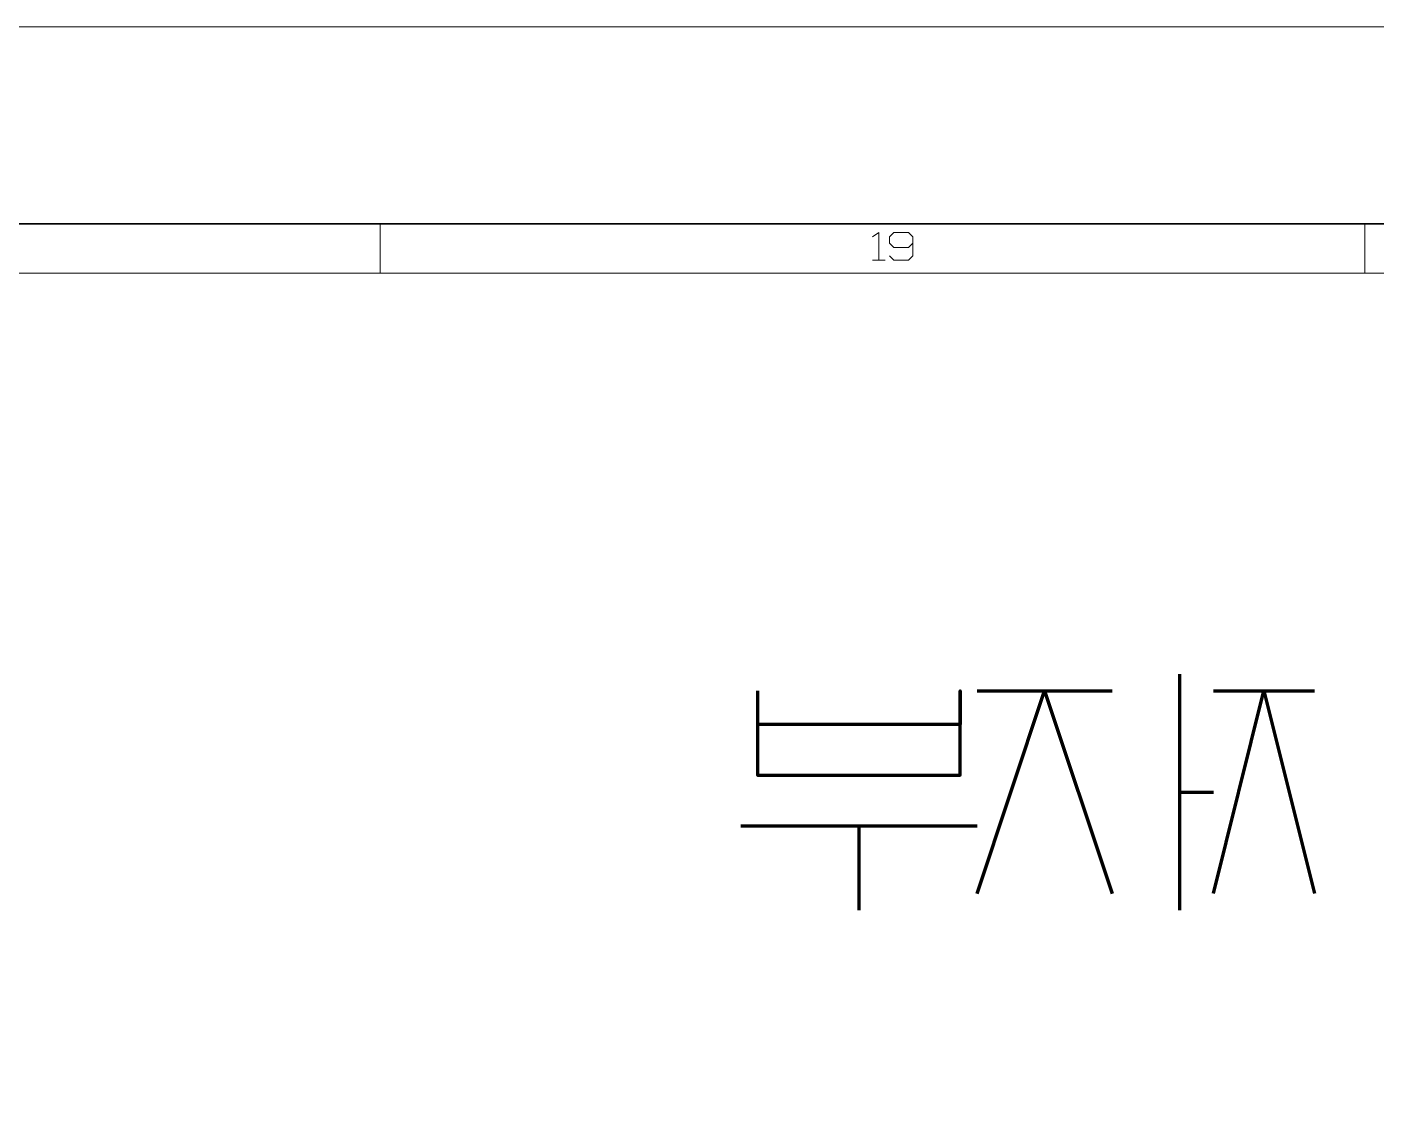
# Model space of a CAD drawing. Header units: millimetres. Extents: x 0 to 174, y 0 to 33.
# Drawn here: x 70.24 to 75.64, y 28.82 to 33.11 of the extents above; entities that cross this region are included whole.
import ezdxf

# ---------------------------------------------------------------- set-up
doc = ezdxf.new("R2010")
doc.units = ezdxf.units.MM
doc.layers.add('PDF_Geomertry', color=7, linetype='Continuous', true_color=0x405f80)

msp = doc.modelspace()

# ---------------------------------------------------------------- linework, layer by layer
at = {"layer": 'PDF_Geomertry', "color": 7, "lineweight": 13}
for points in [[(0, 33.1111), (173.6221, 33.1111)], [(71.6536, 32.1268), (71.6536, 32.3236)], [(75.5906, 32.1268), (75.5906, 32.3236)], [(73.6221, 32.2717), (73.6474, 32.2885), (73.6474, 32.1789)], [(73.7832, 32.2464), (73.7662, 32.2294), (73.7072, 32.2294), (73.6904, 32.2464), (73.6904, 32.2717), (73.7072, 32.2885), (73.7662, 32.2885), (73.7832, 32.2717), (73.7832, 32.1957), (73.7662, 32.1789), (73.7072, 32.1789), (73.6904, 32.1957)], [(73.6221, 32.1789), (73.6726, 32.1789)]]:
    msp.add_lwpolyline(points, dxfattribs=at)
at = {"layer": 'PDF_Geomertry', "color": 7, "lineweight": 35}
msp.add_lwpolyline([(0.7874, 0.7882), (0.7874, 32.3236), (172.8346, 32.3236), (172.8346, 0.7882)], close=True, dxfattribs=at)
at = {"layer": 'PDF_Geomertry', "color": 7, "lineweight": 13}
msp.add_lwpolyline([(0.9843, 0.9851), (0.9843, 32.1268), (172.6378, 32.1268), (172.6378, 0.9851)], close=True, dxfattribs=at)
at = {"layer": 'PDF_Geomertry', "color": 7, "lineweight": 70}
for points in [[(74.8501, 30.5229), (74.8501, 29.5781)], [(73.1629, 30.4554), (73.1629, 30.1179), (73.9728, 30.1179), (73.9728, 30.4554), (73.9728, 30.3204), (73.1629, 30.3204)], [(74.0403, 30.4554), (74.5803, 30.4554)], [(74.0403, 29.6456), (74.3103, 30.4554), (74.5803, 29.6456)], [(74.9851, 30.4554), (75.3901, 30.4554)], [(74.9851, 29.6456), (75.1876, 30.4554), (75.3901, 29.6456)], [(74.8501, 30.0504), (74.9851, 30.0504)], [(73.0954, 29.9154), (74.0403, 29.9154)], [(73.5679, 29.9154), (73.5679, 29.5781)]]:
    msp.add_lwpolyline(points, dxfattribs=at)

doc.saveas('drawing.dxf')
